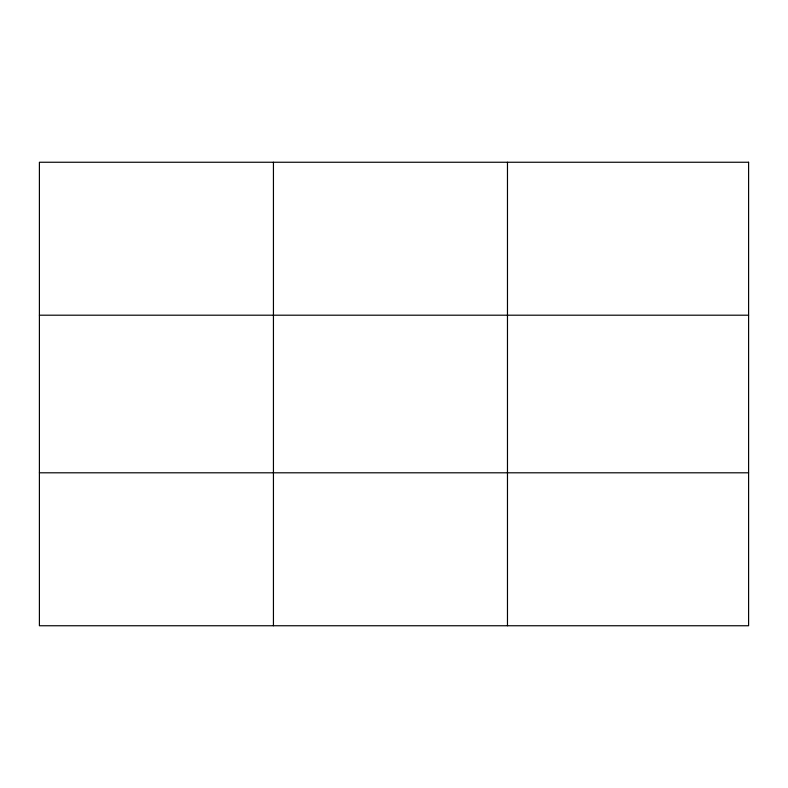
<?xml version="1.0" encoding="UTF-8"?>
<svg xmlns="http://www.w3.org/2000/svg" width="788" height="788" viewBox="0 0 788 788"><rect width="100%" height="100%" fill="white"/><g stroke="black" fill="none" stroke-linecap="round" stroke-linejoin="round"><path stroke-width="1.18" d="M273.436 625.751L273.436 162.249M507.472 625.751L507.472 162.249M39.4 315.2L748.6 315.2M39.4 472.8L748.6 472.8M748.6 162.249L39.4 162.249L39.4 625.751L748.6 625.751L748.6 162.249"/></g></svg>
